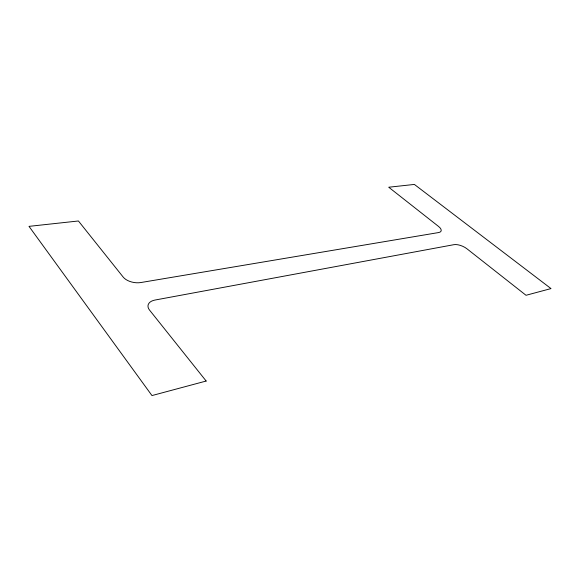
<?xml version="1.0" encoding="UTF-8"?>
<svg xmlns="http://www.w3.org/2000/svg" width="580" height="580" viewBox="0 0 580 580"><rect width="100%" height="100%" fill="white"/><g stroke="black" fill="none" stroke-linecap="round" stroke-linejoin="round"><path stroke-width="0.87" d="M206.161 381.038L151.967 395.567L29 226.36L78.423 220.98L123.221 277.117A13.072 7.199 10.5 0 0 140.78 282.547L438.647 232.551A9.57 4.053 21.7 0 0 438.545 226.439L388.723 187.224L414.381 184.433L551 288.586L526.024 295.285L466.951 248.791A9.911 4.277 22.9 0 0 453.93 244.673L155.027 300.041A13.5 7.852 11.5 0 0 149.538 310.082L206.161 381.038"/></g></svg>
